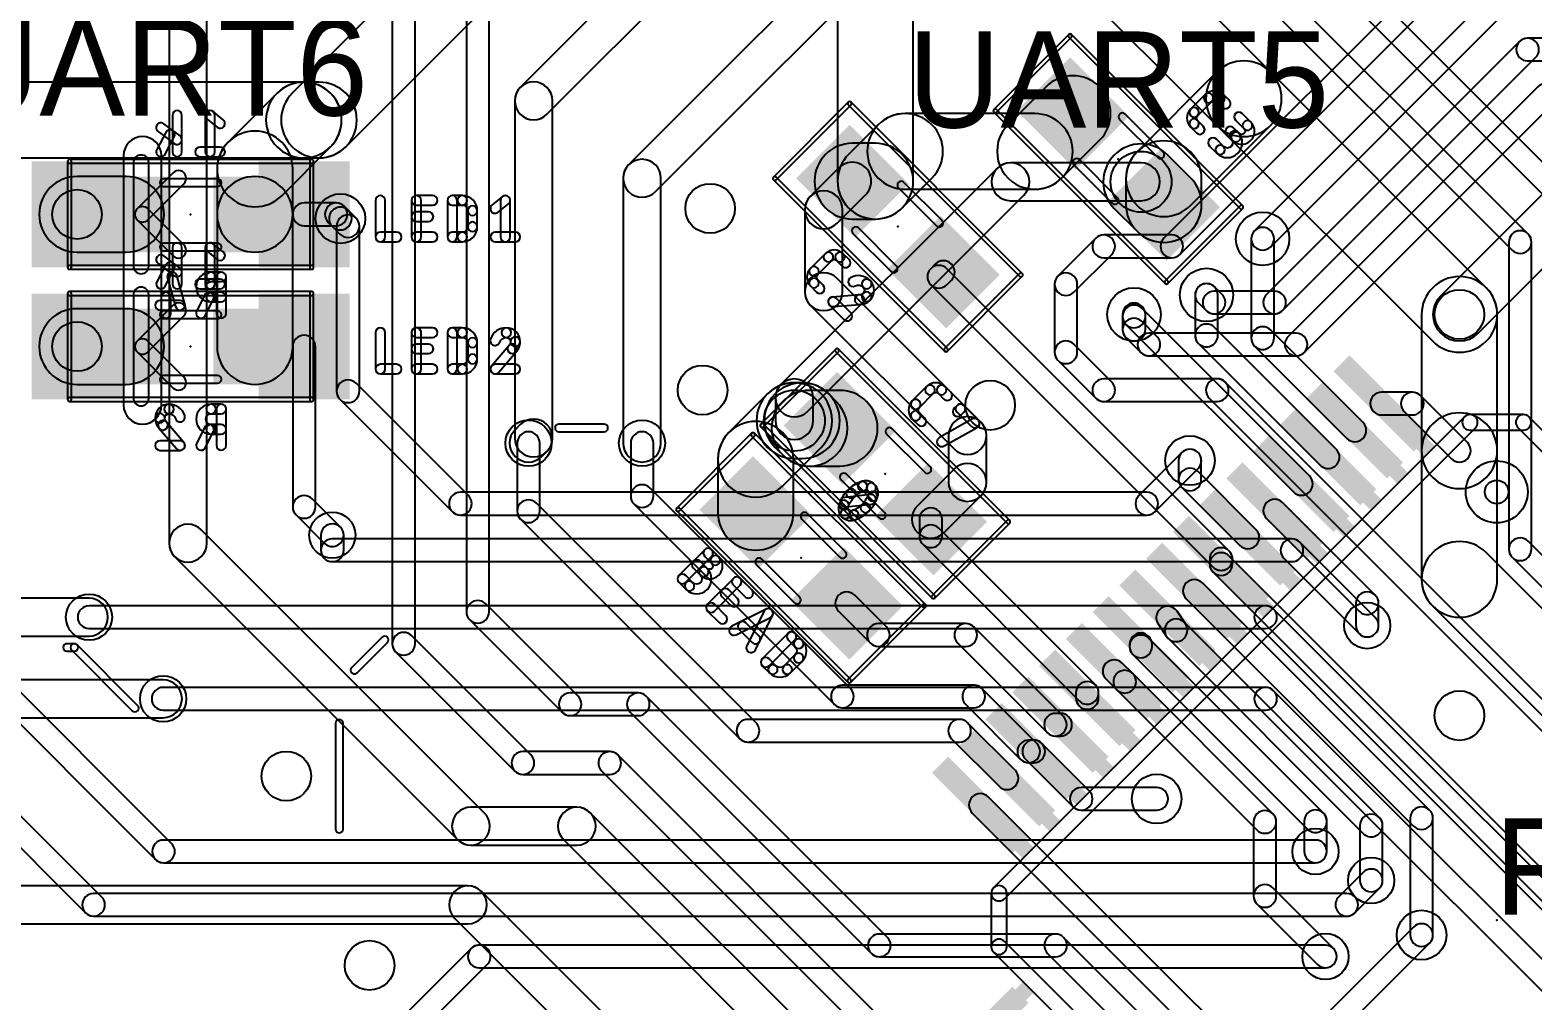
# Model space of a CAD drawing. Extents: x -4.5 to 73, y -1.7 to 47.2.
# Drawn here: x 9.51 to 29.37, y 14.33 to 27.16 of the extents above; entities that cross this region are included whole.
import ezdxf
from ezdxf.enums import TextEntityAlignment as Align

# ---------------------------------------------------------------- set-up
doc = ezdxf.new("R2010")
doc.units = 0
for name, color, linetype in [('1', 12, 'CONTINUOUS'), ('16', 132, 'CONTINUOUS'), ('18', 110, 'CONTINUOUS'), ('21', 253, 'CONTINUOUS'), ('23', 53, 'CONTINUOUS'), ('24', 53, 'CONTINUOUS'), ('25', 253, 'CONTINUOUS'), ('26', 253, 'CONTINUOUS'), ('27', 253, 'CONTINUOUS'), ('28', 253, 'CONTINUOUS'), ('39', 12, 'CONTINUOUS'), ('40', 132, 'CONTINUOUS'), ('41', 12, 'CONTINUOUS'), ('42', 132, 'CONTINUOUS'), ('51', 253, 'CONTINUOUS'), ('52', 253, 'CONTINUOUS')]:
    doc.layers.add(name, color=color, linetype=linetype)

# ---------------------------------------------------------------- blocks, each defined once
blk = doc.blocks.new('RECT')
blk.add_solid([(-0.5, -0.5), (0.5, -0.5), (-0.5, 0.5), (0.5, 0.5)])
blk = doc.blocks.new('ROUNDV')
blk.add_circle((0, 0), 0.5)

msp = doc.modelspace()

# ---------------------------------------------------------------- linework, layer by layer
at = {"layer": '1'}
for points in [[(11.35, 29.2588), (11.35, 20.3776, 1), (11.85, 20.3776), (11.85, 29.2588, 1)], [(25.9036, 26.6036), (23.9081, 28.599, 1), (23.201, 27.8919), (25.1964, 25.8964, 1)], [(29.3085, 24.4624), (25.5261, 28.2448, 1), (25.3139, 28.0327), (29.0963, 24.2503, 1)], [(20.1827, 27.6761), (20.1827, 25.161, 1), (21.1827, 25.161), (21.1827, 27.6761, 1)], [(30.1061, 24.8061), (26.8061, 28.1061, 1), (26.5939, 27.8939), (29.8939, 24.5939, 1)], [(14.3006, 27.675), (14.3006, 19.0494, 1), (14.6006, 19.0494), (14.6006, 27.675, 1)], [(15.2792, 27.7012), (15.2792, 19.4708, 1), (15.5792, 19.4708), (15.5792, 27.7012, 1)], [(24.8471, 24.84), (25.9036, 25.8964, 1), (25.1964, 26.6036), (24.14, 25.5471, 1)], [(28.7536, 23.7536), (25.9036, 26.6036, 1), (25.1964, 25.8964), (28.0464, 23.0464, 1)], [(22.9379, 26.4083), (22.4369, 25.9074, 1), (23.144, 25.2003), (23.645, 25.7012, 1)], [(21.0362, 24.8075), (21.429, 25.2003, 1), (20.7219, 25.9074), (20.3291, 25.5146, 1)], [(22.7905, 26.0538), (21.0755, 26.0538, 1), (21.0755, 25.0538), (22.7905, 25.0538, 1)], [(20.379, 24.661), (20.6827, 24.661, 1), (20.6827, 25.661), (20.379, 25.661, 1)], [(24.8471, 25.2063), (24.5471, 25.5063, 1), (23.84, 24.7992), (24.14, 24.4992, 1)], [(24.9935, 24.8527), (24.9935, 25.1935, 1), (23.9935, 25.1935), (23.9935, 24.8527, 1)], [(20.2022, 25.3378), (19.8232, 24.9589, 1), (20.1768, 24.6053), (20.5557, 24.9843, 1)], [(19.75, 24.7821), (19.75, 23.7, 1), (20.25, 23.7), (20.25, 24.7821, 1)], [(13.135, 24.5725), (13.559, 24.5725, 1), (13.559, 24.8725), (13.135, 24.8725, 1)], [(13.4529, 24.6164), (13.5087, 24.5606, 1), (13.7209, 24.7727), (13.665, 24.8286, 1)], [(25.6939, 24.2939), (25.6939, 24.2939, 1), (25.9061, 24.5061), (25.9061, 24.5061, 1)], [(25.65, 24.4), (25.65, 23.0875, 1), (25.95, 23.0874), (25.95, 24.4, 1)], [(29.3524, 20.2976), (29.3524, 24.3564, 1), (29.0524, 24.3564), (29.0524, 20.2976, 1)], [(21.475, 24.065), (21.4146, 24.0046, 1), (21.6267, 23.7925), (21.6871, 23.8529, 1)], [(21.4146, 23.7925), (25.1448, 20.0623, 1), (25.357, 20.2744), (21.6267, 24.0046, 1)], [(19.8232, 23.5232), (21.7232, 21.6232, 1), (22.0768, 21.9768), (20.1768, 23.8768, 1)], [(28.9, 21.6), (28.9, 23.4, 1), (27.9, 23.4), (27.9, 21.6, 1)], [(24.9079, 23.658), (24.9079, 23.1225, 1), (25.2079, 23.1224), (25.2079, 23.6579, 1)], [(23.95, 23.4), (23.95, 23.3732, 1), (24.25, 23.3732), (24.25, 23.4, 1)], [(26.4176, 21.2677), (24.2061, 23.4793, 1), (23.9939, 23.2672), (26.2055, 21.0556, 1)], [(24.9518, 23.0164), (26.559, 21.4092, 1), (26.7712, 21.6213), (25.164, 23.2285, 1)], [(25.6939, 22.9814), (26.9126, 21.7627, 1), (27.1247, 21.9748), (25.9061, 23.1935, 1)], [(12.985, 22.9763), (12.985, 20.857, 1), (13.285, 20.857), (13.285, 22.9763, 1)], [(19.2592, 22.3508), (18.7479, 21.8396, 1), (19.455, 21.1325), (19.9663, 21.6437, 1)], [(19.7127, 22.4973), (19.6127, 22.4973, 1), (19.6127, 21.4973), (19.7127, 21.4973, 1)], [(20.1663, 22.2508), (20.0663, 22.3508, 1), (19.3592, 21.6437), (19.4592, 21.5437, 1)], [(20.2127, 22.3973), (19.8127, 22.3973, 1), (19.8127, 21.3973), (20.2127, 21.3973, 1)], [(27.3722, 22.0723), (27.7777, 22.0723, 1), (27.7777, 22.3723), (27.3722, 22.3723, 1)], [(27.6716, 22.1163), (28.2939, 21.4939, 1), (28.5061, 21.7061), (27.8837, 22.3284, 1)], [(21.65, 21.8), (21.65, 21.1804, 1), (22.15, 21.1804), (22.15, 21.8, 1)], [(27.9, 21.6), (27.9, 19.9, 1), (28.9, 19.9), (28.9, 21.6, 1)], [(16.25, 20.8), (16.25, 21.7, 1), (15.95, 21.7), (15.95, 20.8, 1)], [(17.75, 21), (17.75, 21.7, 1), (17.45, 21.7), (17.45, 21, 1)], [(19.6015, 20.786), (19.6015, 21.486, 1), (18.6015, 21.486), (18.6015, 20.786, 1)], [(24.9897, 21.2193), (24.9897, 21.4702, 1), (24.6897, 21.4702), (24.6897, 21.2193, 1)], [(21.7232, 21.3572), (21.238, 20.872, 1), (21.5916, 20.5184), (22.0768, 21.0036, 1)], [(25.7105, 20.5606), (24.9458, 21.3254, 1), (24.7336, 21.1132), (25.4984, 20.3485, 1)], [(20.3537, 18.4585), (17.7061, 21.1061, 1), (17.4939, 20.8939), (20.1415, 18.2463, 1)], [(13.6139, 20.5903), (13.2411, 20.9631, 1), (13.0289, 20.7509), (13.4017, 20.3781, 1)], [(19.1061, 18.0061), (16.2061, 20.9061, 1), (15.9939, 20.6939), (18.8939, 17.7939, 1)], [(25.8519, 20.702), (27.0759, 19.4781, 1), (27.2881, 19.6902), (26.0641, 20.9142, 1)], [(21.2648, 20.6952), (21.2648, 20.469, 1), (21.5648, 20.4689), (21.5648, 20.6952, 1)], [(11.4232, 20.2008), (15.162, 16.462, 1), (15.5156, 16.8156), (11.7768, 20.5544, 1)], [(23.5892, 18.5066), (21.5208, 20.575, 1), (21.3087, 20.3629), (23.3771, 18.2945, 1)], [(25.1009, 20.1683), (25.1009, 20.101, 1), (25.4009, 20.101), (25.4009, 20.1683, 1)], [(33.7526, 15.2545), (28.7536, 20.2536, 1), (28.0464, 19.5464), (33.0455, 14.5474, 1)], [(32.0061, 17.7061), (29.3085, 20.4037, 1), (29.0963, 20.1915), (31.7939, 17.4939, 1)], [(25.1448, 19.9949), (30.3939, 14.7458, 1), (30.6061, 14.958), (25.357, 20.2071, 1)], [(28.0061, 16.8509), (25.0034, 19.8535, 1), (24.7913, 19.6414), (27.7939, 16.6387, 1)], [(20.8286, 19.271), (20.4096, 19.69, 1), (20.1975, 19.4779), (20.6165, 19.0589, 1)], [(27.032, 19.5841), (27.032, 19.289, 1), (27.332, 19.289), (27.332, 19.5841, 1)], [(10.2934, 19.6508), (8.6992, 19.6508, 1), (8.6992, 19.1508), (10.2934, 19.1508, 1)], [(15.3231, 19.3647), (16.5439, 18.1439, 1), (16.7561, 18.3561), (15.5353, 19.5769, 1)], [(24.7804, 19.3106), (24.6683, 19.4775, 1), (24.4192, 19.3103), (24.5312, 19.1434, 1)], [(21.877, 19.3149), (20.7226, 19.3149, 1), (20.7226, 19.0149), (21.877, 19.0149, 1)], [(23.1683, 18.0858), (21.9831, 19.271, 1), (21.771, 19.0589), (22.9562, 17.8736, 1)], [(27.3405, 16.7545), (24.7619, 19.3331, 1), (24.5497, 19.1209), (27.1283, 16.5423, 1)], [(14.3445, 18.9433), (15.9202, 17.3676, 1), (16.1324, 17.5798), (14.5567, 19.1555, 1)], [(24.0402, 19.0403), (24.0402, 19.014, 1), (24.3402, 19.014), (24.3402, 19.0403, 1)], [(26.6047, 16.8117), (24.2963, 19.12, 1), (24.0842, 18.9079), (26.3925, 16.5995, 1)], [(24.0825, 18.6553), (23.9419, 18.7937, 1), (23.7314, 18.5799), (23.8719, 18.4415, 1)], [(25.9357, 16.8021), (24.0833, 18.6545, 1), (23.8711, 18.4423), (25.7235, 16.5899, 1)], [(11.272, 18.5722), (8.3778, 18.5722, 1), (8.3778, 18.0722), (11.272, 18.0722, 1)], [(21.9825, 18.5024), (20.2476, 18.5024, 1), (20.2476, 18.2024), (21.9825, 18.2024, 1)], [(22.8148, 17.7322), (22.0885, 18.4585, 1), (21.8764, 18.2463), (22.6026, 17.5201, 1)], [(23.3331, 18.4006), (23.3331, 18.3332, 1), (23.6331, 18.3332), (23.6331, 18.4006, 1)], [(16.65, 18.1), (17.55, 18.1, 1), (17.55, 18.4), (16.65, 18.4, 1)], [(17.4439, 18.1439), (20.63, 14.9578, 1), (20.8422, 15.17), (17.6561, 18.3561, 1)], [(23.1296, 18.1297), (23.0623, 18.1297, 1), (23.0623, 17.8297), (23.1296, 17.8297, 1)], [(21.7951, 18.05), (19, 18.05, 1), (19, 17.75), (21.7951, 17.75, 1)], [(22.5285, 17.3786), (21.9011, 18.0061, 1), (21.689, 17.7939), (22.3164, 17.1665, 1)], [(22.776, 17.7761), (22.7087, 17.7761, 1), (22.7087, 17.4761), (22.776, 17.4761, 1)], [(22.67, 17.5201), (23.2961, 16.8939, 1), (23.5082, 17.1061), (22.8821, 17.7322, 1)], [(16.0263, 17.3237), (17.1737, 17.3237, 1), (17.1737, 17.6237), (16.0263, 17.6237, 1)], [(17.0676, 17.3676), (20.6629, 13.7724, 1), (20.875, 13.9845), (17.2798, 17.5798, 1)], [(23.4022, 16.85), (24.4, 16.85, 1), (24.4, 17.15), (23.4022, 17.15, 1)], [(15.3388, 16.3888), (16.7388, 16.3888, 1), (16.7388, 16.8888), (15.3388, 16.8888, 1)], [(20.5466, 13.1846), (16.9156, 16.8156, 1), (16.562, 16.462), (20.193, 12.831, 1)], [(21.9629, 16.813), (27.4819, 11.2939, 1), (27.694, 11.5061), (22.175, 17.0251, 1)], [(28.05, 15.2), (28.05, 16.7448, 1), (27.75, 16.7448), (27.75, 15.2, 1)], [(25.6796, 16.696), (25.6796, 15.7174, 1), (25.9796, 15.7174), (25.9796, 16.696, 1)], [(26.6486, 16.3056), (26.6486, 16.7056, 1), (26.3486, 16.7056), (26.3486, 16.3056, 1)], [(27.0844, 16.6484), (27.0844, 15.9222, 1), (27.3844, 15.9222), (27.3844, 16.6484, 1)], [(3.6938, 15.35), (15.3, 15.35, 1), (15.3, 15.85), (3.6938, 15.85, 1)], [(17.2768, 13.9768), (15.4768, 15.7768, 1), (15.1232, 15.4232), (16.9232, 13.6232, 1)], [(26.7357, 15.0235), (25.9357, 15.8235, 1), (25.7235, 15.6113), (26.5235, 14.8113, 1)], [(20.7361, 14.9139), (23.0639, 14.9139, 1), (23.0639, 15.2139), (20.7361, 15.2139, 1)], [(22.9578, 14.9578), (27.3331, 10.5825, 1), (27.5453, 10.7947), (23.17, 15.17, 1)]]:
    msp.add_lwpolyline(points, format="xyb", close=True, dxfattribs=at)
at = {"layer": '16'}
for points in [[(17.3664, 30.7111), (12.9777, 26.3223, 1), (13.6848, 25.6152), (18.0736, 30.0039, 1)], [(19.5232, 29.9322), (15.9906, 26.3996, 1), (16.3442, 26.046), (19.8768, 29.5786, 1)], [(20.8978, 28.8514), (17.4232, 25.3768, 1), (17.7768, 25.0232), (21.2514, 28.4978, 1)], [(24.7061, 24.1939), (28.5121, 27.9999, 1), (28.2999, 28.2121), (24.4939, 24.4061, 1)], [(28.7939, 27.6061), (25.6939, 24.5061, 1), (25.9061, 24.2939), (29.0061, 27.3939, 1)], [(29.1939, 27.0061), (25.8519, 23.664, 1), (26.064, 23.4519), (29.4061, 26.7939, 1)], [(34.8, 27.05), (29.3, 27.05, 1), (29.3, 26.75), (34.8, 26.75, 1)], [(8.1625, 25.4688), (13.1313, 25.4688, 1), (13.1313, 26.4688), (8.1625, 26.4688, 1)], [(12.7777, 26.3223), (12.1314, 25.6761, 1), (12.8386, 24.9689), (13.4848, 25.6152, 1)], [(13.3313, 26.4688), (13.1313, 26.4688, 1), (13.1313, 25.4688), (13.3313, 25.4688, 1)], [(15.9174, 26.2228), (15.9174, 21.7674, 1), (16.4174, 21.7674), (16.4174, 26.2228, 1)], [(26.349, 22.8971), (29.6459, 26.1939, 1), (29.4337, 26.4061), (26.1369, 23.1092, 1)], [(12.985, 24.7225), (12.985, 25.3225, 1), (11.985, 25.3225), (11.985, 24.7225, 1)], [(17.35, 25.2), (17.35, 21.7, 1), (17.85, 21.7), (17.85, 25.2, 1)], [(29.9227, 25.4177), (28.1525, 23.6475, 1), (28.6475, 23.1525), (30.4177, 24.9227, 1)], [(10.785, 25.2225), (10.135, 25.2225, 1), (10.135, 24.2225), (10.785, 24.2225, 1)], [(11.985, 24.7225), (11.985, 22.9763, 1), (12.985, 22.9763), (12.985, 24.7225, 1)], [(22.2913, 25.3295), (19.4359, 22.4741, 1), (19.7895, 22.1205), (22.6449, 24.9759, 1)], [(24.1935, 25.4027), (22.4681, 25.4027, 1), (22.4681, 24.9027), (24.1935, 24.9027, 1)], [(13.5087, 24.5606), (13.6087, 24.4606, 1), (13.8209, 24.6727), (13.7209, 24.7727, 1)], [(13.5648, 24.5667), (13.5648, 22.3852, 1), (13.8648, 22.3852), (13.8648, 24.5667, 1)], [(23.3061, 23.6939), (23.8061, 24.1939, 1), (23.5939, 24.4061), (23.0939, 23.9061, 1)], [(23.7, 24.15), (24.6, 24.15, 1), (24.6, 24.45), (23.7, 24.45, 1)], [(23.35, 22.9), (23.35, 23.8, 1), (23.05, 23.8), (23.05, 22.9, 1)], [(25.264, 23.664), (25.164, 23.764, 1), (24.9519, 23.5519), (25.0519, 23.4519, 1)], [(25.9579, 23.7079), (25.1579, 23.7079, 1), (25.1579, 23.4079), (25.9579, 23.4079, 1)], [(10.135, 22.4763), (10.785, 22.4763, 1), (10.785, 23.4763), (10.135, 23.4763, 1)], [(23.95, 23.4), (23.95, 23.2, 1), (24.25, 23.2), (24.25, 23.4, 1)], [(24.4029, 23.1092), (24.2061, 23.3061, 1), (23.9939, 23.0939), (24.1908, 22.8971, 1)], [(23.8061, 22.5061), (23.3061, 23.0061, 1), (23.0939, 22.7939), (23.5939, 22.2939, 1)], [(24.2969, 22.8532), (26.2429, 22.8532, 1), (26.2429, 23.1532), (24.2969, 23.1532, 1)], [(13.6087, 22.2791), (15.0939, 20.7939, 1), (15.3061, 21.0061), (13.8209, 22.4913, 1)], [(19.3627, 22.2973), (19.3627, 21.9973, 1), (19.8627, 21.9973), (19.8627, 22.2973, 1)], [(23.7, 22.25), (25.2, 22.25, 1), (25.2, 22.55), (23.7, 22.55, 1)], [(25.0939, 22.2939), (30.5289, 16.8589, 1), (30.7411, 17.0711), (25.3061, 22.5061, 1)], [(15.9906, 21.9442), (15.9232, 21.8768, 1), (16.2768, 21.5232), (16.3442, 21.5906, 1)], [(24.3756, 20.7939), (24.9458, 21.3641, 1), (24.7336, 21.5763), (24.1634, 21.0061, 1)], [(15.2, 20.75), (24.2695, 20.75, 1), (24.2695, 21.05), (15.2, 21.05, 1)], [(13.6578, 20.2842), (13.6578, 20.4842, 1), (13.3578, 20.4842), (13.3578, 20.2842, 1)], [(26.1868, 20.4342), (13.5078, 20.4342, 1), (13.5078, 20.1342), (26.1868, 20.1342, 1)], [(27.2881, 19.3951), (26.2929, 20.3903, 1), (26.0807, 20.1781), (27.0759, 19.1829, 1)], [(10.2934, 19.2508), (25.8392, 19.2508, 1), (25.8392, 19.5508), (10.2934, 19.5508, 1)], [(25.7331, 19.2947), (31.3357, 13.6921, 1), (31.5479, 13.9043), (25.9453, 19.5069, 1)], [(11.3829, 16.4117), (8.9829, 18.8117, 1), (8.7707, 18.5995), (11.1707, 16.1995, 1)], [(11.272, 18.1722), (25.8392, 18.1722, 1), (25.8392, 18.4722), (11.272, 18.4722, 1)], [(25.7331, 18.2161), (30.9357, 13.0135, 1), (31.1479, 13.2257), (25.9453, 18.4283, 1)], [(10.4597, 15.7061), (9.1375, 17.0283, 1), (8.9253, 16.8161), (10.2475, 15.4939, 1)], [(26.4986, 16.4556), (11.2768, 16.4556, 1), (11.2768, 16.1556), (26.4986, 16.1556, 1)], [(27.1283, 16.0283), (26.8061, 15.7061, 1), (27.0183, 15.4939), (27.3405, 15.8161, 1)], [(26.9122, 15.75), (10.3536, 15.75, 1), (10.3536, 15.45), (26.9122, 15.45, 1)], [(27.7939, 15.3061), (26.2939, 13.8061, 1), (26.5061, 13.5939), (28.0061, 15.0939, 1)], [(15.3423, 15.0235), (12.7349, 12.4161, 1), (12.9471, 12.2039), (15.5545, 14.8113, 1)], [(26.6296, 15.0674), (15.4484, 15.0674, 1), (15.4484, 14.7674), (26.6296, 14.7674, 1)]]:
    msp.add_lwpolyline(points, format="xyb", close=True, dxfattribs=at)
at = {"layer": '21'}
for points in [[(10.75, 25.5), (10.75, 22.2, 1), (11.25, 22.2), (11.25, 25.5, 1)], [(22.3882, 15.6805), (28.6108, 21.903, 1), (28.4671, 22.0467), (22.2446, 15.8241, 1)], [(28.5389, 21.8732), (29.2461, 21.8732, 1), (29.2461, 22.0764), (28.5389, 22.0764, 1)], [(29.1742, 21.903), (35.3967, 15.6805, 1), (35.5404, 15.8241), (29.3179, 22.0467, 1)], [(22.418, 15.0452), (22.418, 15.7523, 1), (22.2148, 15.7523), (22.2148, 15.0452, 1)], [(28.6108, 8.8945), (22.3882, 15.117, 1), (22.2446, 14.9734), (28.4671, 8.7508, 1)]]:
    msp.add_lwpolyline(points, format="xyb", close=True, dxfattribs=at)
for radius in [0.4097, 0.1557]:
    msp.add_circle((28.8925, 21.0556), radius, dxfattribs=at)
at = {"layer": '23'}
for p in [(23.8925, 25.4538), (11.635, 24.7225), (20.98, 24.56), (11.635, 22.9763), (20.8138, 21.2963), (19.7025, 20.185), (28.8925, 15.3988)]:
    msp.add_point(p, dxfattribs=at)
at = {"layer": '24'}
for p in [(11.635, 24.7225), (11.635, 22.9763)]:
    msp.add_point(p, dxfattribs=at)
at = {"layer": '25'}
for points in [[(24.9395, 26.0258), (25.1291, 26.2154, 1), (25.0393, 26.3052), (24.8497, 26.1156, 1)], [(25.1909, 26.2154, 1), (25.2807, 26.3052, 0.4142), (25.0393, 26.3052, 1), (25.1291, 26.2154, -0.4142)], [(25.1909, 26.2154), (25.2668, 26.1396, 1), (25.3566, 26.2294), (25.2807, 26.3052, 1)], [(24.9395, 26.0258, 1), (24.8497, 26.1156, 0.4142), (24.8497, 25.8742, 1), (24.9395, 25.964, -0.4142)], [(25.4404, 25.9659), (25.5542, 25.8522, 1), (25.644, 25.942), (25.5302, 26.0557, 1)], [(25.0153, 25.8881), (24.9395, 25.964, 1), (24.8497, 25.8742), (24.9255, 25.7983, 1)], [(25.2838, 25.6197, 1), (25.194, 25.5299, 1), (25.4733, 25.8093, 1), (25.3835, 25.7195, -1)], [(25.4923, 25.7903), (25.4165, 25.8662, 1), (25.3267, 25.7764), (25.4025, 25.7005, 1)], [(25.4923, 25.7903, 1), (25.4025, 25.7005, 1), (25.644, 25.942, 1), (25.5542, 25.8522, -1)], [(25.0992, 25.6247), (25.194, 25.5299, 1), (25.2838, 25.6197), (25.189, 25.7145, 1)], [(14.0795, 24.9065), (14.0795, 24.4239, 1), (14.2065, 24.4239), (14.2065, 24.9065, 1)], [(14.682, 24.4239), (14.682, 24.9065, 1), (14.555, 24.9065), (14.555, 24.4239, 1)], [(14.6185, 24.843), (14.8329, 24.843, 1), (14.8329, 24.97), (14.6185, 24.97, 1)], [(15.1555, 24.4239), (15.1555, 24.9065, 1), (15.0285, 24.9065), (15.0285, 24.4239, 1)], [(15.092, 24.843), (15.226, 24.843, 1), (15.226, 24.97), (15.092, 24.97, 1)], [(15.2966, 24.7724, 1), (15.4236, 24.7724, 0.4142), (15.226, 24.97, 1), (15.226, 24.843, -0.4142)], [(15.2966, 24.7724), (15.2966, 24.558, 1), (15.4236, 24.558), (15.4236, 24.7724, 1)], [(15.6986, 24.7497), (15.8326, 24.8569, 1), (15.7533, 24.9561), (15.6192, 24.8488, 1)], [(15.7295, 24.9065), (15.7295, 24.4239, 1), (15.8565, 24.4239), (15.8565, 24.9065, 1)], [(14.6185, 24.6285), (14.7793, 24.6285, 1), (14.7793, 24.7555), (14.6185, 24.7555, 1)], [(14.143, 24.3604), (14.3575, 24.3604, 1), (14.3575, 24.4874), (14.143, 24.4874, 1)], [(14.8329, 24.4874), (14.6185, 24.4874, 1), (14.6185, 24.3604), (14.8329, 24.3604, 1)], [(15.226, 24.4874), (15.092, 24.4874, 1), (15.092, 24.3604), (15.226, 24.3604, 1)], [(15.226, 24.4874, 1), (15.226, 24.3604, 0.4142), (15.4236, 24.558, 1), (15.2966, 24.558, -0.4142)], [(15.6589, 24.3604), (15.927, 24.3604, 1), (15.927, 24.4874), (15.6589, 24.4874, 1)], [(20.1698, 24.113, 1), (20.2596, 24.2028, 0.4142), (20.0181, 24.2028, 1), (20.1079, 24.113, -0.4142)], [(19.9183, 23.9234, 1), (19.8285, 24.0132, 0.4142), (19.8285, 23.7717, 1), (19.9183, 23.8615, -0.4142)], [(19.9183, 23.9234), (20.1079, 24.113, 1), (20.0181, 24.2028), (19.8285, 24.0132, 1)], [(20.1698, 24.113), (20.2456, 24.0372, 1), (20.3354, 24.127), (20.2596, 24.2028, 1)], [(19.9941, 23.7857), (19.9183, 23.8615, 1), (19.8285, 23.7717), (19.9043, 23.6959, 1)], [(20.5235, 23.7592, 1), (20.6133, 23.849, 0.3252), (20.3594, 23.8891, 1), (20.4172, 23.776, -0.3252)], [(20.5235, 23.6784, 1), (20.6133, 23.5886, 0.4142), (20.6133, 23.849, 1), (20.5235, 23.7592, -0.4142)], [(20.4685, 23.6589), (20.1178, 23.6304, 1), (20.128, 23.5039), (20.4787, 23.5323, 1)], [(20.078, 23.5223), (20.2676, 23.3327, 1), (20.3574, 23.4225), (20.1678, 23.6121, 1)], [(20.4752, 23.6591, 1), (20.4721, 23.5321, 0.2052), (20.6133, 23.5886, 1), (20.5235, 23.6784, -0.2052)], [(14.0795, 23.1603), (14.0795, 22.6776, 1), (14.2065, 22.6776), (14.2065, 23.1603, 1)], [(14.682, 22.6776), (14.682, 23.1603, 1), (14.555, 23.1603), (14.555, 22.6776, 1)], [(14.6185, 23.0968), (14.8329, 23.0968, 1), (14.8329, 23.2238), (14.6185, 23.2238, 1)], [(15.1555, 22.6776), (15.1555, 23.1603, 1), (15.0285, 23.1603), (15.0285, 22.6776, 1)], [(15.092, 23.0968), (15.226, 23.0968, 1), (15.226, 23.2238), (15.092, 23.2238, 1)], [(15.2966, 23.0262, 1), (15.4236, 23.0262, 0.4142), (15.226, 23.2238, 1), (15.226, 23.0968, -0.4142)], [(15.2966, 23.0262), (15.2966, 22.8117, 1), (15.4236, 22.8117), (15.4236, 23.0262, 1)], [(15.8064, 23.0968, 1), (15.8064, 23.2237, 0.3252), (15.5985, 23.0726, 1), (15.7193, 23.0334, -0.3252)], [(15.8635, 23.0396, 1), (15.9905, 23.0396, 0.4142), (15.8064, 23.2237, 1), (15.8064, 23.0967, -0.4142)], [(15.843, 22.9917, 1), (15.9306, 22.8998, 0.2053), (15.9905, 23.0396, 1), (15.8635, 23.0396, -0.2053)], [(14.6185, 22.8823), (14.7793, 22.8823, 1), (14.7793, 23.0093), (14.6185, 23.0093, 1)], [(15.226, 22.7411, 1), (15.226, 22.6142, 0.4142), (15.4236, 22.8117, 1), (15.2966, 22.8117, -0.4142)], [(15.8384, 22.9869), (15.6105, 22.7188, 1), (15.7073, 22.6365), (15.9352, 22.9046, 1)], [(14.143, 22.6141), (14.3575, 22.6141, 1), (14.3575, 22.7412), (14.143, 22.7412, 1)], [(14.8329, 22.7412), (14.6185, 22.7412, 1), (14.6185, 22.6141), (14.8329, 22.6141, 1)], [(15.226, 22.7412), (15.092, 22.7412, 1), (15.092, 22.6141), (15.226, 22.6141, 1)], [(15.6589, 22.6141), (15.927, 22.6141, 1), (15.927, 22.7412), (15.6589, 22.7412, 1)], [(21.2607, 22.1683), (21.4503, 22.3579, 1), (21.3605, 22.4477), (21.1709, 22.2581, 1)], [(21.5122, 22.3579, 1), (21.602, 22.4477, 0.4142), (21.3605, 22.4477, 1), (21.4503, 22.3579, -0.4142)], [(21.5122, 22.3579), (21.588, 22.2821, 1), (21.6778, 22.3719), (21.602, 22.4477, 1)], [(21.2607, 22.1683, 1), (21.1709, 22.2581, 0.4142), (21.1709, 22.0167, 1), (21.2607, 22.1065, -0.4142)], [(21.3366, 22.0306), (21.2607, 22.1065, 1), (21.1709, 22.0167), (21.2468, 21.9408, 1)], [(21.8136, 22.0705), (21.8515, 22.1084, 1), (21.7617, 22.1982), (21.7237, 22.1603, 1)], [(21.7617, 22.1084), (21.9513, 21.9189, 1), (22.0411, 22.0087), (21.8515, 22.1982, 1)], [(21.9649, 22.019), (21.5289, 21.7726, 1), (21.5914, 21.662), (22.0274, 21.9085, 1)], [(18.1768, 19.8608), (18.518, 20.202, 1), (18.4282, 20.2918), (18.087, 19.9506, 1)], [(18.4282, 20.202), (18.523, 20.1073, 1), (18.6128, 20.1971), (18.518, 20.2918, 1)], [(18.2716, 19.8558, 1), (18.1818, 19.766, 1), (18.4611, 20.0454, 1), (18.3713, 19.9556, -1)], [(18.2765, 20.0504), (18.3713, 19.9556, 1), (18.4611, 20.0454), (18.3663, 20.1402, 1)], [(18.4611, 20.0454, 1), (18.3713, 19.9556, 1), (18.6128, 20.1971, 1), (18.523, 20.1073, -1)], [(18.2716, 19.8558), (18.1768, 19.9506, 1), (18.087, 19.8608), (18.1818, 19.766, 1)], [(18.5557, 19.4818), (18.897, 19.8231, 1), (18.8072, 19.9129), (18.4659, 19.5716, 1)], [(18.8072, 19.8231), (18.9588, 19.6714, 1), (19.0486, 19.7612), (18.897, 19.9129, 1)], [(18.6555, 19.6714), (18.7693, 19.5577, 1), (18.8591, 19.6475), (18.7453, 19.7612, 1)], [(18.7074, 19.42), (18.5557, 19.5716, 1), (18.4659, 19.4818), (18.6176, 19.3302, 1)], [(18.8422, 19.167), (19.2972, 19.3945, 1), (19.2404, 19.5081), (18.7854, 19.2806, 1)], [(19.212, 19.4797), (18.9845, 19.0247, 1), (19.0981, 18.9679), (19.3256, 19.4229, 1)], [(19.143, 19.1549), (18.9724, 19.3256, 1), (18.8826, 19.2357), (19.0532, 19.0651, 1)], [(19.2785, 18.759), (19.6198, 19.1003, 1), (19.5299, 19.1901), (19.1887, 18.8488, 1)], [(19.5299, 19.1003), (19.6247, 19.0055, 1), (19.7145, 19.0953), (19.6198, 19.1901, 1)], [(19.6247, 18.9057, 1), (19.7145, 18.8159, 0.4142), (19.7145, 19.0953, 1), (19.6247, 19.0055, -0.4142)], [(19.3733, 18.754), (19.2785, 18.8488, 1), (19.1887, 18.759), (19.2835, 18.6642, 1)], [(19.6247, 18.9057), (19.4731, 18.754, 1), (19.5629, 18.6642), (19.7145, 18.8159, 1)], [(19.3733, 18.754, 1), (19.2835, 18.6642, 0.4142), (19.5629, 18.6642, 1), (19.4731, 18.754, -0.4142)]]:
    msp.add_lwpolyline(points, format="xyb", close=True, dxfattribs=at)
at = {"layer": '26'}
for points in [[(11.3296, 23.8796), (11.4369, 23.5042, 1), (11.559, 23.5391), (11.4517, 23.9144, 1)], [(11.9061, 23.8335, 1), (11.9061, 23.9605, 1), (11.9061, 23.5654, 1), (11.9061, 23.6924, -1)], [(12.0402, 23.9605), (11.9061, 23.9605, 1), (11.9061, 23.8335), (12.0402, 23.8335, 1)], [(12.1037, 23.4144), (12.1037, 23.897, 1), (11.9767, 23.897), (11.9767, 23.4144, 1)], [(11.2467, 23.6289), (11.2467, 23.4144, 1), (11.3737, 23.4144), (11.3737, 23.6289, 1)], [(11.8289, 23.386), (11.9361, 23.6005, 1), (11.8225, 23.6573), (11.7153, 23.4428, 1)], [(11.9061, 23.5654), (12.0402, 23.5654, 1), (12.0402, 23.6924), (11.9061, 23.6924, 1)], [(11.4979, 23.5851), (11.2298, 23.5851, 1), (11.2298, 23.4581), (11.4979, 23.4581, 1)], [(11.3505, 22.0873, 1), (11.3505, 22.2142, 0.4142), (11.1663, 22.0301, 1), (11.2933, 22.0301, -0.4142)], [(11.2933, 22.0301, 1), (11.1663, 22.0301, 0.2053), (11.2262, 21.8903, 1), (11.3138, 21.9822, -0.2053)], [(11.4375, 22.0239, 1), (11.5583, 22.0631, 0.3252), (11.3505, 22.2142, 1), (11.3505, 22.0873, -0.3252)], [(11.9061, 22.0873, 1), (11.9061, 22.2143, 1), (11.9061, 21.8191, 1), (11.9061, 21.9461, -1)], [(12.0402, 22.2143), (11.9061, 22.2143, 1), (11.9061, 22.0873), (12.0402, 22.0873, 1)], [(12.1037, 21.6682), (12.1037, 22.1508, 1), (11.9767, 22.1508), (11.9767, 21.6682, 1)], [(11.2216, 21.8951), (11.4495, 21.627, 1), (11.5463, 21.7093), (11.3184, 21.9774, 1)], [(11.8289, 21.6398), (11.9361, 21.8542, 1), (11.8225, 21.911), (11.7153, 21.6965, 1)], [(11.9061, 21.8191), (12.0402, 21.8191, 1), (12.0402, 21.9461), (11.9061, 21.9461, 1)], [(11.4979, 21.7317), (11.2298, 21.7317, 1), (11.2298, 21.6046), (11.4979, 21.6046, 1)]]:
    msp.add_lwpolyline(points, format="xyb", close=True, dxfattribs=at)
at = {"layer": '27'}
for points in [[(20.4069, 20.9892, 1), (20.3171, 21.079, 0.1139), (20.2072, 20.9031, 1), (20.3273, 20.8618, -0.1139)], [(20.5344, 21.0689, 1), (20.493, 21.189, 0.1139), (20.3171, 21.079, 1), (20.4069, 20.9892, -0.1139)], [(20.5826, 21.0651, 1), (20.6724, 21.1549, 0.3205), (20.4858, 21.186, 1), (20.5416, 21.0719, -0.3205)], [(20.5067, 20.8894, 1), (20.5965, 20.7996, 0.1139), (20.7065, 20.9755, 1), (20.5864, 21.0169, -0.1139)], [(20.5894, 21.0241, 1), (20.7035, 20.9683, 0.3205), (20.6724, 21.1549, 1), (20.5826, 21.0651, -0.3205)], [(20.3243, 20.8545, 1), (20.2102, 20.9104, 0.3205), (20.2413, 20.7238, 1), (20.3311, 20.8136, -0.3205)], [(20.2932, 20.8573), (20.6345, 20.8952, 1), (20.6204, 21.0214), (20.2792, 20.9835, 1)], [(20.3793, 20.8098, 1), (20.4206, 20.6897, 0.1139), (20.5965, 20.7996, 1), (20.5067, 20.8894, -0.1139)], [(20.3311, 20.8136, 1), (20.2413, 20.7238, 0.3204), (20.4279, 20.6927, 1), (20.372, 20.8068, -0.3204)]]:
    msp.add_lwpolyline(points, format="xyb", close=True, dxfattribs=at)
at = {"layer": '28'}
for points in [[(11.5213, 25.548), (11.5213, 26.0306, 1), (11.3943, 26.0306), (11.3943, 25.548, 1)], [(12.0664, 25.9729), (11.9323, 26.0802, 1), (11.853, 25.981), (11.987, 25.8738, 1)], [(11.8291, 26.0306), (11.8291, 25.548, 1), (11.9561, 25.548), (11.9561, 26.0306, 1)], [(11.2052, 25.8189), (11.4197, 25.6581, 1), (11.4959, 25.7597), (11.2814, 25.9205, 1)], [(11.2994, 25.5183), (11.4201, 25.7462, 1), (11.3078, 25.8056), (11.1872, 25.5777, 1)], [(12.0267, 25.6115), (11.7586, 25.6115, 1), (11.7586, 25.4845), (12.0267, 25.4845, 1)], [(11.5213, 23.8018), (11.5213, 24.2843, 1), (11.3943, 24.2843), (11.3943, 23.8018, 1)], [(11.8291, 24.2843), (11.8291, 23.8018, 1), (11.9561, 23.8018), (11.9561, 24.2843, 1)], [(12.0664, 24.2267), (11.9323, 24.3339, 1), (11.853, 24.2348), (11.987, 24.1275, 1)], [(11.2052, 24.0727), (11.4197, 23.9118, 1), (11.4959, 24.0134), (11.2814, 24.1743, 1)], [(11.2994, 23.772), (11.4201, 23.9999, 1), (11.3078, 24.0594), (11.1872, 23.8315, 1)], [(12.0267, 23.8653), (11.7586, 23.8653, 1), (11.7586, 23.7383), (12.0267, 23.7383, 1)]]:
    msp.add_lwpolyline(points, format="xyb", close=True, dxfattribs=at)
at = {"layer": '39'}
for points in [[(22.2841, 26.0722), (23.2741, 27.0621, 1), (23.2381, 27.0981), (22.2482, 26.1081, 1)], [(23.2381, 27.0621), (25.5009, 24.7994, 1), (25.5368, 24.8353), (23.2741, 27.0981, 1)], [(19.3716, 25.1784), (20.3616, 26.1684, 1), (20.3256, 26.2043), (19.3357, 25.2144, 1)], [(20.3256, 26.1684), (22.5884, 23.9056, 1), (22.6243, 23.9416), (20.3616, 26.2043, 1)], [(24.5469, 23.8454), (22.2841, 26.1081, 1), (22.2482, 26.0722), (24.5109, 23.8094, 1)], [(21.6344, 22.9516), (19.3716, 25.2144, 1), (19.3357, 25.1784), (21.5984, 22.9157, 1)], [(25.5009, 24.8353), (24.5109, 23.8454, 1), (24.5469, 23.8094), (25.5368, 24.7994, 1)], [(22.5884, 23.9416), (21.5984, 22.9516, 1), (21.6344, 22.9157), (22.6243, 23.9056, 1)], [(19.2054, 21.9147), (20.1953, 22.9046, 1), (20.1594, 22.9406), (19.1694, 21.9506, 1)], [(20.1594, 22.9046), (22.4221, 20.6419, 1), (22.4581, 20.6778), (20.1953, 22.9406, 1)], [(21.4681, 19.6879), (19.2054, 21.9506, 1), (19.1694, 21.9147), (21.4322, 19.6519, 1)], [(18.0941, 20.8034), (19.0841, 21.7934, 1), (19.0481, 21.8293), (18.0582, 20.8394, 1)], [(19.0481, 21.7934), (21.3109, 19.5306, 1), (21.3468, 19.5666), (19.0841, 21.8293, 1)], [(20.3569, 18.5766), (18.0941, 20.8394, 1), (18.0582, 20.8034), (20.3209, 18.5407, 1)], [(22.4221, 20.6778), (21.4322, 19.6879, 1), (21.4681, 19.6519), (22.4581, 20.6419, 1)], [(21.3109, 19.5666), (20.3209, 18.5766, 1), (20.3569, 18.5407), (21.3468, 19.5306, 1)]]:
    msp.add_lwpolyline(points, format="xyb", close=True, dxfattribs=at)
at = {"layer": '40'}
for points in [[(13.235, 25.4479), (10.035, 25.4479, 1), (10.035, 25.3971), (13.235, 25.3971, 1)], [(10.0096, 25.4225), (10.0096, 24.0225, 1), (10.0604, 24.0225), (10.0604, 25.4225, 1)], [(13.2604, 24.0225), (13.2604, 25.4225, 1), (13.2096, 25.4225), (13.2096, 24.0225, 1)], [(10.035, 23.9971), (13.235, 23.9971, 1), (13.235, 24.0479), (10.035, 24.0479, 1)], [(13.235, 23.7017), (10.035, 23.7017, 1), (10.035, 23.6508), (13.235, 23.6508, 1)], [(10.0096, 23.6762), (10.0096, 22.2763, 1), (10.0604, 22.2763), (10.0604, 23.6762, 1)], [(13.2604, 22.2763), (13.2604, 23.6762, 1), (13.2096, 23.6762), (13.2096, 22.2763, 1)], [(10.035, 22.2508), (13.235, 22.2508, 1), (13.235, 22.3017), (10.035, 22.3017, 1)]]:
    msp.add_lwpolyline(points, format="xyb", close=True, dxfattribs=at)
at = {"layer": '41'}
for points in [[(16.5, 21.85), (17.1, 21.85, 1), (17.1, 21.95), (16.5, 21.95, 1)], [(14.1646, 19.1354), (13.7646, 18.7354, 1), (13.8354, 18.6646), (14.2354, 19.0646, 1)]]:
    msp.add_lwpolyline(points, format="xyb", close=True, dxfattribs=at)
at = {"layer": '42'}
for points in [[(10.1, 19.05), (10, 19.05, 1), (10, 18.95), (10.1, 18.95, 1)], [(10.9354, 18.2354), (10.1354, 19.0354, 1), (10.0646, 18.9646), (10.8646, 18.1646, 1)], [(13.55, 18), (13.55, 16.6, 1), (13.65, 16.6), (13.65, 18, 1)]]:
    msp.add_lwpolyline(points, format="xyb", close=True, dxfattribs=at)
at = {"layer": '51'}
for points in [[(23.9103, 25.975), (24.4138, 25.4716, 1), (24.4856, 25.5434), (23.9822, 26.0469, 1)], [(11.0829, 24.04), (11.0829, 25.405, 1), (10.8797, 25.405), (10.8797, 24.04, 1)], [(23.3086, 25.3733), (23.812, 24.8698, 1), (23.8839, 24.9417), (23.3804, 25.4451, 1)], [(11.0718, 24.6507), (11.5481, 25.1269, 1), (11.4044, 25.2706), (10.9282, 24.7943, 1)], [(21.5639, 24.6405), (21.0605, 25.1439, 1), (20.9886, 25.0721), (21.4921, 24.5686, 1)], [(10.9282, 24.6507), (11.4044, 24.1744, 1), (11.5481, 24.3181), (11.0718, 24.7943, 1)], [(20.9622, 24.0387), (20.4587, 24.5422, 1), (20.3869, 24.4703), (20.8903, 23.9669, 1)], [(11.0829, 22.2938), (11.0829, 23.6588, 1), (10.8797, 23.6588), (10.8797, 22.2938, 1)], [(11.0718, 22.9044), (11.5481, 23.3807, 1), (11.4044, 23.5243), (10.9282, 23.0481, 1)], [(10.9282, 22.9044), (11.4044, 22.4282, 1), (11.5481, 22.5718), (11.0718, 23.0481, 1)], [(20.8316, 21.8175), (21.335, 21.3141, 1), (21.4069, 21.3859), (20.9034, 21.8894, 1)], [(20.2298, 21.2158), (20.7333, 20.7123, 1), (20.8051, 20.7842), (20.3017, 21.2876, 1)], [(20.2864, 20.2655), (19.783, 20.7689, 1), (19.7111, 20.6971), (20.2146, 20.1936, 1)], [(19.6847, 19.6637), (19.1812, 20.1672, 1), (19.1094, 20.0953), (19.6128, 19.5919, 1)]]:
    msp.add_lwpolyline(points, format="xyb", close=True, dxfattribs=at)
at = {"layer": '52'}
for points in [[(11.279, 25.0907), (11.991, 25.0907, 1), (11.991, 25.1923), (11.279, 25.1923, 1)], [(11.279, 24.2397), (11.991, 24.2397, 1), (11.991, 24.3413), (11.279, 24.3413, 1)], [(11.279, 23.3445), (11.991, 23.3445, 1), (11.991, 23.446), (11.279, 23.446, 1)], [(11.279, 22.4935), (11.991, 22.4935, 1), (11.991, 22.5951), (11.279, 22.5951, 1)]]:
    msp.add_lwpolyline(points, format="xyb", close=True, dxfattribs=at)

# ---------------------------------------------------------------- block references
at = {"layer": '1', "xscale": 1.1}
for p, rotation in [((23.2915, 26.0548), 315), ((20.379, 25.161), 135), ((24.4935, 24.8527), 315), ((21.581, 23.959), 135), ((20.2127, 21.8973), 315), ((19.1015, 20.786), 135), ((21.4148, 20.6952), 315), ((20.3035, 19.584), 135)]:
    msp.add_blockref('RECT', p, dxfattribs=dict(at, rotation=rotation))
at = {"layer": '1'}
for p, xscale, yscale, rotation in [((10.135, 24.7225), 1.2, 1.4, 180), ((13.135, 24.7225), 1.2, 1.4, 180), ((10.135, 22.9763), 1.2, 1.4, 180), ((13.135, 22.9763), 1.2, 1.4, 180), ((27.3722, 22.2223), 1.5, 0.3, 315), ((27.0187, 21.8688), 1.5, 0.3, 315), ((26.6651, 21.5152), 1.5, 0.3, 315), ((26.3116, 21.1617), 1.5, 0.3, 315), ((25.958, 20.8081), 1.5, 0.3, 315), ((25.6045, 20.4546), 1.5, 0.3, 315), ((25.2509, 20.101), 1.5, 0.3, 315), ((24.8973, 19.7475), 1.5, 0.3, 315), ((24.5438, 19.3939), 1.5, 0.3, 315), ((24.1902, 19.0403), 1.5, 0.3, 315), ((23.8367, 18.6868), 1.5, 0.3, 315), ((23.4831, 18.3332), 1.5, 0.3, 315), ((23.1296, 17.9797), 1.5, 0.3, 315), ((22.776, 17.6261), 1.5, 0.3, 315), ((22.4225, 17.2726), 1.5, 0.3, 315), ((22.0689, 16.919), 1.5, 0.3, 315), ((22.0689, 13.8785), 0.3, 1.5, 315)]:
    msp.add_blockref('RECT', p, dxfattribs=dict(at, xscale=xscale, yscale=yscale, rotation=rotation))
at = {"layer": '16', "xscale": 1.1}
for p in [(10.785, 24.7225), (12.485, 24.7225), (10.785, 22.9763), (12.485, 22.9763)]:
    msp.add_blockref('RECT', p, dxfattribs=at)
at = {"layer": '18'}
for p, xscale, yscale in [((24.1935, 25.1527), 0.8048, 0.8048), ((24.1935, 25.1527), 0.8048, 0.8048), ((10.135, 24.7225), 0.6548, 0.6548), ((10.135, 24.7225), 0.6548, 0.6548), ((18.5, 24.8), 0.6548, 0.6548), ((18.5, 24.8), 0.6548, 0.6548), ((13.6148, 24.6667), 0.6548, 0.6548), ((13.6148, 24.6667), 0.6548, 0.6548), ((25.8, 24.4), 0.7048, 0.7048), ((25.8, 24.4), 0.7048, 0.7048), ((25.0579, 23.6579), 0.7048, 0.7048), ((25.0579, 23.6579), 0.7048, 0.7048), ((24.1, 23.4), 0.7048, 0.7048), ((24.1, 23.4), 0.7048, 0.7048), ((28.4, 23.4), 0.6548, 0.6548), ((28.4, 23.4), 0.6548, 0.6548), ((10.135, 22.9763), 0.6548, 0.6548), ((10.135, 22.9763), 0.6548, 0.6548), ((18.4, 22.4), 0.6548, 0.6548), ((18.4, 22.4), 0.6548, 0.6548), ((22.2, 22.2), 0.6548, 0.6548), ((22.2, 22.2), 0.6548, 0.6548), ((19.6127, 21.9973), 0.8048, 0.8048), ((19.6127, 21.9973), 0.8048, 0.8048), ((16.1, 21.7), 0.6096, 0.6096), ((16.1, 21.7), 0.6096, 0.6096), ((17.6, 21.7), 0.6096, 0.6096), ((17.6, 21.7), 0.6096, 0.6096), ((24.8397, 21.4702), 0.6548, 0.6548), ((24.8397, 21.4702), 0.6548, 0.6548), ((13.5078, 20.4842), 0.6096, 0.6096), ((13.5078, 20.4842), 0.6096, 0.6096), ((10.2934, 19.4008), 0.6096, 0.6096), ((10.2934, 19.4008), 0.6096, 0.6096), ((27.182, 19.289), 0.6096, 0.6096), ((27.182, 19.289), 0.6096, 0.6096), ((11.272, 18.3222), 0.6096, 0.6096), ((11.272, 18.3222), 0.6096, 0.6096), ((28.4, 18.1), 0.6548, 0.6548), ((28.4, 18.1), 0.6548, 0.6548), ((12.9, 17.3), 0.6548, 0.6548), ((12.9, 17.3), 0.6548, 0.6548), ((24.4, 17), 0.6548, 0.6548), ((24.4, 17), 0.6548, 0.6548), ((26.4986, 16.3056), 0.6096, 0.6096), ((26.4986, 16.3056), 0.6096, 0.6096), ((27.2344, 15.9222), 0.6096, 0.6096), ((27.2344, 15.9222), 0.6096, 0.6096), ((27.9, 15.2), 0.6548, 0.6548), ((27.9, 15.2), 0.6548, 0.6548), ((14, 14.8), 0.6548, 0.6548), ((14, 14.8), 0.6548, 0.6548), ((26.6296, 14.9174), 0.6096, 0.6096), ((26.6296, 14.9174), 0.6096, 0.6096)]:
    msp.add_blockref('ROUNDV', p, dxfattribs=dict(at, xscale=xscale, yscale=yscale))
at = {"layer": '51', "xscale": 0.5001, "yscale": 0.95}
for p, rotation in [((23.4802, 25.8732), 315), ((20.5661, 24.9667), 135), ((24.3064, 25.0471), 315), ((21.3923, 24.1405), 135), ((20.4015, 21.7157), 315), ((21.2277, 20.8896), 315), ((19.2886, 20.5917), 135), ((20.1148, 19.7655), 135)]:
    msp.add_blockref('RECT', p, dxfattribs=dict(at, rotation=rotation))
at = {"layer": '51', "yscale": 0.2, "rotation": 315}
for p in [(27.6551, 21.9395), (27.3015, 21.5859), (26.948, 21.2324), (26.5944, 20.8788), (26.2408, 20.5253), (25.8873, 20.1717), (25.5337, 19.8182), (25.1802, 19.4646), (24.8266, 19.1111), (24.4731, 18.7575), (24.1195, 18.404), (23.766, 18.0504), (23.4124, 17.6968), (23.0589, 17.3433), (22.7053, 16.9897), (22.3518, 16.6362)]:
    msp.add_blockref('RECT', p, dxfattribs=at)
at = {"layer": '51', "xscale": 0.2, "rotation": 315}
msp.add_blockref('RECT', (22.3518, 14.1613), dxfattribs=at)
at = {"layer": '52', "xscale": 0.5001, "yscale": 0.95}
for p in [(11.0469, 24.7174), (12.2153, 24.7174), (11.0469, 22.9712), (12.2153, 22.9712)]:
    msp.add_blockref('RECT', p, dxfattribs=at)

# ---------------------------------------------------------------- texts
at = {"layer": '25'}
for s, p in [('UART6', (13.9787, 27.2975)), ('UART5', (26.6788, 27.1388))]:
    msp.add_text(s, height=1.27, dxfattribs=at).set_placement(p, align=Align.TOP_RIGHT)
at = {"layer": '27'}
msp.add_text('F446RET6', height=1.27, dxfattribs=at).set_placement((28.8628, 15.4707))

doc.saveas('drawing.dxf')
